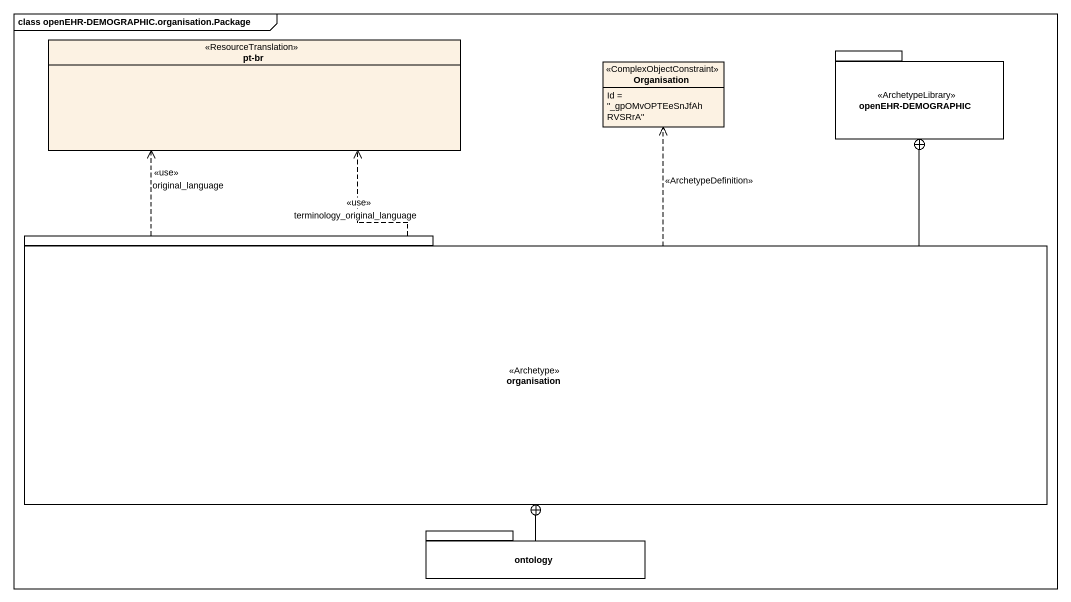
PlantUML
@startuml
mainframe class openEHR-DEMOGRAPHIC.organisation.Package
hide circle
hide empty members
enum "pt-br" as pt_br <<ResourceTranslation>>
class Organisation <<ComplexObjectConstraint>> {
  Id = "_gpOMvOPTEeSnJfAhRVSRrA"
}
package "openEHR-DEMOGRAPHIC" as openEHR_DEMOGRAPHIC <<ArchetypeLibrary>> {
}
package organisation <<Archetype>> {
}
package ontology {
}
organisation .up.> pt_br : <<use>>\noriginal_language
organisation .up.> pt_br : <<use>>\nterminology_original_language
organisation .up.> Organisation : <<ArchetypeDefinition>>
organisation -up-+ openEHR_DEMOGRAPHIC
ontology -up-+ organisation
@enduml
